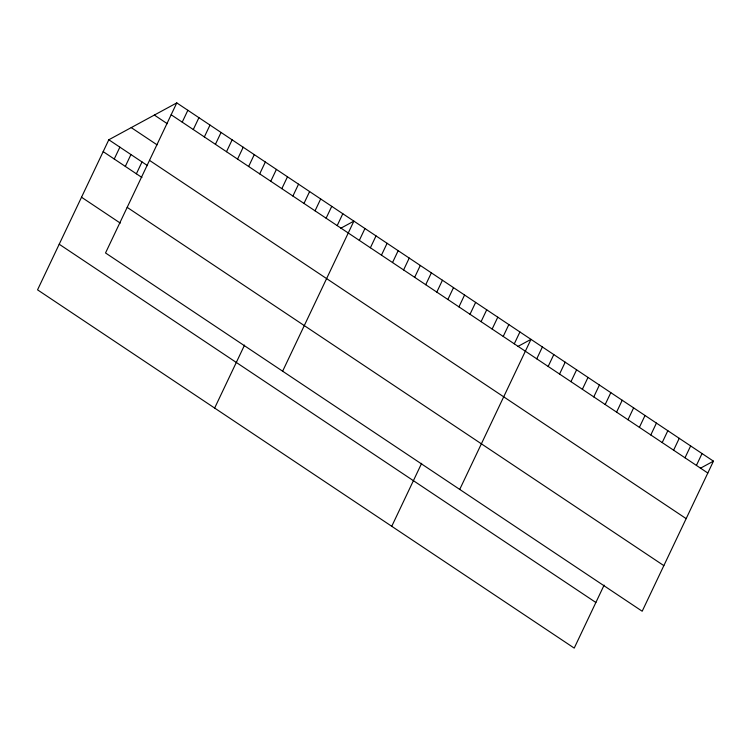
<?xml version="1.0" encoding="UTF-8"?>
<svg xmlns="http://www.w3.org/2000/svg" width="751" height="751" viewBox="0 0 751 751"><rect width="100%" height="100%" fill="white"/><g stroke="black" fill="none" stroke-linecap="round" stroke-linejoin="round"><path stroke-width="1.13" d="M176.785 102.896L105.525 252.965L642.189 611.23L713.45 461.161L176.785 102.896L108.811 139.77L37.55 289.839L574.215 648.104L604.114 585.123M114.246 159.015L119.878 147.158M125.314 166.403L130.946 154.546M136.382 173.791L142.014 161.934M182.221 122.15L187.853 110.294M193.289 129.538L198.921 117.682M204.356 136.926L209.989 125.07M215.434 144.314L221.057 132.458M226.502 151.711L232.134 139.846M237.569 159.099L243.202 147.234M248.637 166.487L254.27 154.622M259.705 173.875L265.338 162.019M270.773 181.263L276.406 169.407M281.841 188.651L287.473 176.795M292.909 196.039L298.541 184.183M303.977 203.427L309.609 191.571M214.645 408.065L244.554 345.084M315.045 210.824L320.677 198.959M326.112 218.212L331.745 206.347M337.19 225.6L342.813 213.735M282.629 371.201L353.89 221.132L340.804 228.229M359.325 240.376L364.958 228.52M370.393 247.764L376.026 235.908M381.461 255.152L387.094 243.296M392.529 262.55L398.161 250.684M403.597 269.938L409.229 258.072M414.665 277.326L420.297 265.46M425.733 284.713L431.365 272.848M436.8 292.101L442.433 280.245M447.868 299.489L453.501 287.633M458.936 306.877L464.569 295.021M470.013 314.265L475.636 302.409M481.081 321.663L486.714 309.797M391.75 526.291L421.649 463.311M492.149 329.051L497.782 317.185M503.217 336.439L508.849 324.573M514.285 343.827L519.917 331.97M459.725 489.427L530.985 339.358L517.899 346.455M536.758 358.828L542.391 346.971M548.164 366.441L553.797 354.585M559.561 374.054L565.193 362.198M570.967 381.668L576.599 369.811M582.372 389.281L588.005 377.424M593.778 396.894L599.411 385.038M605.184 404.507L610.816 392.651M616.59 412.121L622.213 400.264M627.986 419.734L633.619 407.877M639.392 427.347L645.025 415.491M650.798 434.96L656.43 423.095M662.204 442.574L667.836 430.708M673.609 450.187L679.242 438.321M685.006 457.8L690.638 445.934M696.412 465.413L702.044 453.548M700.364 468.258L713.45 461.161M171.153 114.762L707.817 473.027M154.349 115.063L167.266 123.69M131.237 127.604L157.072 144.84M149.496 160.367L686.161 518.631M108.811 139.77L147.543 165.633M103.178 151.627L141.92 177.489M127.182 207.36L663.846 565.625M81.521 197.231L120.263 223.094M59.207 244.225L595.872 602.49"/></g></svg>
